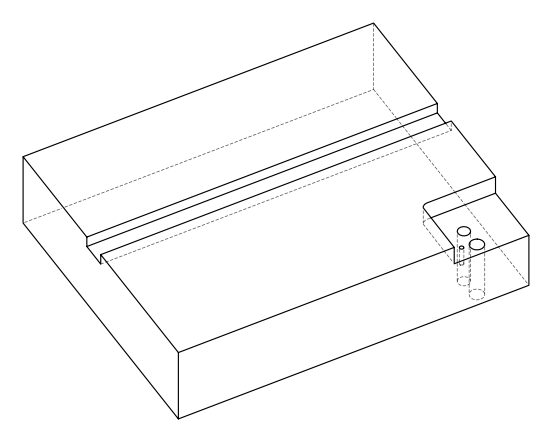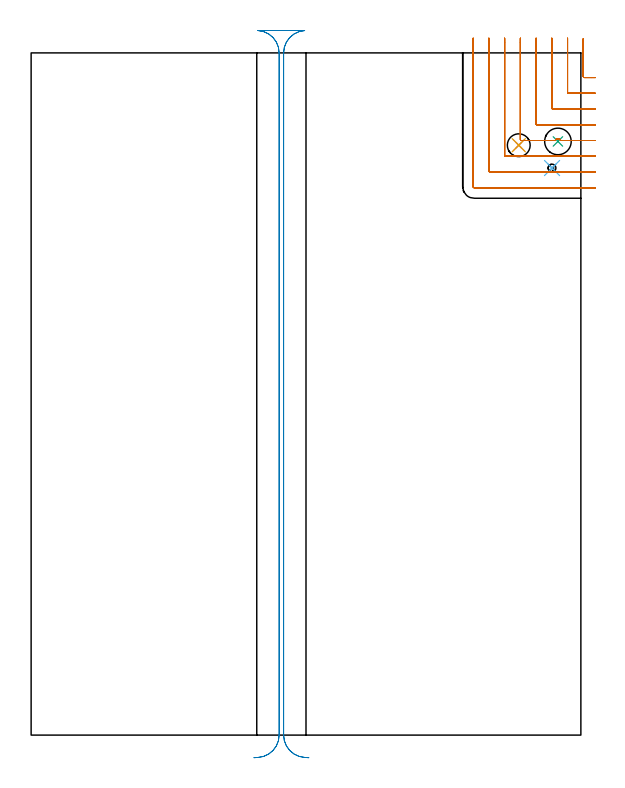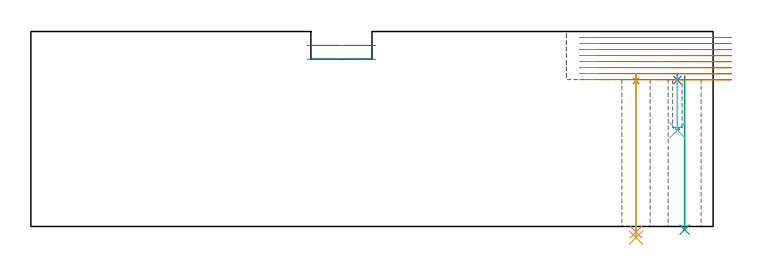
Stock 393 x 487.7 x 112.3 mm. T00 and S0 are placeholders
(PLAN: 8 operations, 6 tool changes, 22.2 min)
(1 SPOT_DRILL | STEP1HOLE_1 | NXT0321_9005460120000 | 0.04 min | 3040 mm3)
(2 SPOT_DRILL_1 | STEP1POCKET | NXT0321_9005460120000 | 0.03 min | 2990 mm3)
(3 INDEXABLE_INSERT_DRILL_THROUGH_HOLE_FROM_SOLID | STEP1HOLE | NXT0302_009 | 0.36 min | 31779 mm3)
(4 DRILL_THROUGH_HOLE_INTO_CENTER | STEP1HOLE_1 | NXT0301_065 | 0.37 min | 5855 mm3)
(5 DRILL_TO_ENLARGE_THROUGH_HOLE | STEP1HOLE_1 | UGT0301_287 | 0.38 min | 14475 mm3)
(6 DRILL_BLIND_HOLE_INTO_CENTER | STEP1POCKET | UGT0301_450 | 0.13 min | 668 mm3)
(7 MILL_CORNER_NOTCH_RECTANGULAR | CORNER_NOTCH_RECTANGULAR | UGT0201_133 | Follow Part, ap 3.75, ae 75% | 16.41 min | 226219 mm3)
(8 MILL_RECTANGULAR_SLOT | SLOT_RECTANGULAR | UGT0201_004 | Follow Part, ap 8, ae 75% | 4.48 min | 274658 mm3)
(TOOL NXT0321_9005460120000 | NC Spot Drill, 142deg, 12mm, Carbide, Uncoated | D12 PA142 FL30 Z2)
(TOOL NXT0302_009 | Index. Insert Drill 19mm [880-D1900L25-05] | D19 PA176 FL95 Z2)
(TOOL NXT0301_065 | Carbide Drill 9.4mm [860.1-0940-075A1-MM 2214] | D9.4 PA140 FL98 Z2)
(TOOL UGT0301_287 | Twist Drill 16.3 mm | D16.3 PA118 FL125 Z2)
(TOOL UGT0301_450 | Carbide Drill 5.5 mm | D5.5 PA118 FL57 Z2)
(TOOL UGT0201_133 | Carbide End Mill 15.0 | D15 FL30 Z4)
(TOOL UGT0201_004 | End Mill 32 mm | D32 FL53 Z6)
(OP 1 SPOT_DRILL)
G17 G21 G94 G90
T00 M6
G54
G17 G0 G90 X348.6 Y421.7 S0 M3
G43 Z122.3 H0
G94 G81 G98 Z83.898 F250. R87.6
G80
M5
M2
(OP 2 SPOT_DRILL_1)
G17 G21 G94 G90
T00 M6
G54
G17 G0 G90 X372.4 Y405.4 S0 M3
G43 Z122.3 H0
G94 G81 G98 Z84.363 F250. R87.6
G80
M5
M2
(OP 3 INDEXABLE_INSERT_DRILL_THROUGH_HOLE_FROM_SOLID)
G17 G21 G94 G90
T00 M6
G54
G17 G0 G90 X376.6 Y424.4 S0 M3
G43 Z122.3 H1
G94 G81 G98 Z-1.832 F250. R86.6
G80
M5
M2
(OP 4 DRILL_THROUGH_HOLE_INTO_CENTER)
G17 G21 G94 G90
T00 M6
G54
G17 G0 G90 X348.6 Y421.7 S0 M3
G43 Z122.3 H1
G94 G73 G98 Z-3.211 F250. Q8.781 R86.6
G80
M5
M2
(OP 5 DRILL_TO_ENLARGE_THROUGH_HOLE)
G17 G21 G94 G90
T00 M6
G54
G17 G0 G90 X348.6 Y421.7 S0 M3
G43 Z122.3 H0
G94 G73 G98 Z-6.397 F250. Q15.166 R86.6
G80
M5
M2
(OP 6 DRILL_BLIND_HOLE_INTO_CENTER)
G17 G21 G94 G90
T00 M6
G54
G17 G0 G90 X372.4 Y405.4 S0 M3
G43 Z122.3 H0
G94 G81 G98 Z55.4 F250. R86.6
G80
M5
M2
(OP 7 MILL_CORNER_NOTCH_RECTANGULAR)
G17 G21 G94 G90
T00 M6
G54
G17 G0 G90 X394.75 Y497.993 S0 M3
G43 Z122.3 H0
Z108.837
G94 G1 Y494.993 F250.
Y470.794 F500.
G3 X395.494 Y470.05 R0.75
G1 X400.5
X403.5 F250.
G0 Z122.3
X383.5 Y498.2
Z108.837
G1 Y495.2
Y459.544 F500.
G3 X384.244 Y458.8 R0.75
G1 X400.5
X403.5 F250.
G0 Z122.3
X372.25 Y498.2
Z108.837
G1 Y495.2
Y448.294 F500.
G3 X372.994 Y447.55 R0.75
G1 X400.5
X403.5 F250.
G0 Z122.3
X361. Y498.2
Z108.837
G1 Y495.2
Y437.045 F500.
G3 X361.745 Y436.3 R0.75
G1 X400.5
X403.5 F250.
G0 Z122.3
X349.75 Y498.2
Z108.837
G1 Y495.2
Y425.795 F500.
G3 X350.495 Y425.05 R0.75
G1 X374.719
G2 X375.407 Y425.999 R2.007
G1 X375.475 Y426.049
X375.854 Y426.25
G2 X378.223 Y425.561 R2.04
G1 X378.28 Y425.471
G2 X378.476 Y425.05 R2.06
G1 X400.5
X403.5 F250.
G0 Z122.3
X338.5 Y498.2
Z108.837
G1 Y495.2
Y414.545 F500.
G3 X339.245 Y413.8 R0.75
G1 X400.5
X403.5 F250.
G0 Z122.3
X327.25 Y498.2
Z108.837
G1 Y495.2
Y403.295 F500.
G3 X327.995 Y402.55 R0.75
G1 X400.5
X403.5 F250.
G0 Z122.3
X316. Y498.2
Z108.837
G1 Y495.2
Y392.046 F500.
G3 X316.746 Y391.3 R0.75
G1 X400.5
X403.5 F250.
G0 Z122.3
X394.75 Y497.993
Z105.375
G1 Y494.993
Y470.794 F500.
G3 X395.494 Y470.05 R0.75
G1 X400.5
X403.5 F250.
G0 Z122.3
X383.5 Y498.2
Z105.375
G1 Y495.2
Y459.544 F500.
G3 X384.244 Y458.8 R0.75
G1 X400.5
X403.5 F250.
G0 Z122.3
X372.25 Y498.2
Z105.375
G1 Y495.2
Y448.294 F500.
G3 X372.994 Y447.55 R0.75
G1 X400.5
X403.5 F250.
G0 Z122.3
X361. Y498.2
Z105.375
G1 Y495.2
Y437.045 F500.
G3 X361.745 Y436.3 R0.75
G1 X400.5
X403.5 F250.
G0 Z122.3
X349.75 Y498.2
Z105.375
G1 Y495.2
Y425.795 F500.
G3 X350.495 Y425.05 R0.75
G1 X374.719
G2 X375.407 Y425.999 R2.007
G1 X375.475 Y426.049
X375.854 Y426.25
G2 X378.223 Y425.561 R2.04
G1 X378.258 Y425.506
G2 X378.476 Y425.05 R2.06
G1 X400.5
X403.5 F250.
G0 Z122.3
X338.5 Y498.2
Z105.375
G1 Y495.2
Y414.545 F500.
G3 X339.245 Y413.8 R0.75
G1 X400.5
X403.5 F250.
G0 Z122.3
X327.25 Y498.2
Z105.375
G1 Y495.2
Y403.295 F500.
G3 X327.995 Y402.55 R0.75
G1 X400.5
X403.5 F250.
G0 Z122.3
X316. Y498.2
Z105.375
G1 Y495.2
Y392.046 F500.
G3 X316.746 Y391.3 R0.75
G1 X400.5
X403.5 F250.
G0 Z122.3
X394.75 Y497.993
Z101.912
G1 Y494.993
Y470.794 F500.
G3 X395.494 Y470.05 R0.75
G1 X400.5
X403.5 F250.
G0 Z122.3
X383.5 Y498.2
Z101.912
G1 Y495.2
Y459.544 F500.
G3 X384.244 Y458.8 R0.75
G1 X400.5
X403.5 F250.
G0 Z122.3
X372.25 Y498.2
Z101.912
G1 Y495.2
Y448.294 F500.
G3 X372.994 Y447.55 R0.75
G1 X400.5
X403.5 F250.
G0 Z122.3
X361. Y498.2
Z101.912
G1 Y495.2
Y437.045 F500.
G3 X361.745 Y436.3 R0.75
G1 X400.5
X403.5 F250.
G0 Z122.3
X349.75 Y498.2
Z101.912
G1 Y495.2
Y425.795 F500.
G3 X350.495 Y425.05 R0.75
G1 X374.719
G2 X375.407 Y425.999 R2.007
G1 X375.475 Y426.049
X375.854 Y426.25
G2 X378.223 Y425.561 R2.04
X378.476 Y425.05 R2.06
G1 X400.5
X403.5 F250.
G0 Z122.3
X338.5 Y498.2
Z101.912
G1 Y495.2
Y414.545 F500.
G3 X339.245 Y413.8 R0.75
G1 X400.5
X403.5 F250.
G0 Z122.3
X327.25 Y498.2
Z101.912
G1 Y495.2
Y403.295 F500.
G3 X327.995 Y402.55 R0.75
G1 X400.5
X403.5 F250.
G0 Z122.3
X316. Y498.2
Z101.912
G1 Y495.2
Y392.046 F500.
G3 X316.746 Y391.3 R0.75
G1 X400.5
X403.5 F250.
G0 Z122.3
X394.75 Y497.993
Z98.45
G1 Y494.993
Y470.794 F500.
G3 X395.494 Y470.05 R0.75
G1 X400.5
X403.5 F250.
G0 Z122.3
X383.5 Y498.2
Z98.45
G1 Y495.2
Y459.544 F500.
G3 X384.244 Y458.8 R0.75
G1 X400.5
X403.5 F250.
G0 Z122.3
X372.25 Y498.2
Z98.45
G1 Y495.2
Y448.294 F500.
G3 X372.994 Y447.55 R0.75
G1 X400.5
X403.5 F250.
G0 Z122.3
X361. Y498.2
Z98.45
G1 Y495.2
Y437.045 F500.
G3 X361.745 Y436.3 R0.75
G1 X400.5
X403.5 F250.
G0 Z122.3
X349.75 Y498.2
Z98.45
G1 Y495.2
Y425.795 F500.
G3 X350.495 Y425.05 R0.75
G1 X374.719
G2 X375.407 Y425.999 R2.007
G1 X375.475 Y426.049
X375.854 Y426.25
G2 X378.223 Y425.561 R2.04
X378.476 Y425.05 R2.06
G1 X400.5
X403.5 F250.
G0 Z122.3
X338.5 Y498.2
Z98.45
G1 Y495.2
Y414.545 F500.
G3 X339.245 Y413.8 R0.75
G1 X400.5
X403.5 F250.
G0 Z122.3
X327.25 Y498.2
Z98.45
G1 Y495.2
Y403.295 F500.
G3 X327.995 Y402.55 R0.75
G1 X400.5
X403.5 F250.
G0 Z122.3
X316. Y498.2
Z98.45
G1 Y495.2
Y392.046 F500.
G3 X316.746 Y391.3 R0.75
G1 X400.5
X403.5 F250.
G0 Z122.3
X394.75 Y497.993
Z94.987
G1 Y494.993
Y470.794 F500.
G3 X395.494 Y470.05 R0.75
G1 X400.5
X403.5 F250.
G0 Z122.3
X383.5 Y498.2
Z94.987
G1 Y495.2
Y459.544 F500.
G3 X384.244 Y458.8 R0.75
G1 X400.5
X403.5 F250.
G0 Z122.3
X372.25 Y498.2
Z94.987
G1 Y495.2
Y448.294 F500.
G3 X372.994 Y447.55 R0.75
G1 X400.5
X403.5 F250.
G0 Z122.3
X361. Y498.2
Z94.987
G1 Y495.2
Y437.045 F500.
G3 X361.745 Y436.3 R0.75
G1 X400.5
X403.5 F250.
G0 Z122.3
X349.75 Y498.2
Z94.987
G1 Y495.2
Y425.795 F500.
G3 X350.495 Y425.05 R0.75
G1 X374.719
G2 X375.407 Y425.999 R2.007
G1 X375.475 Y426.049
X375.854 Y426.25
G2 X378.223 Y425.561 R2.04
X378.475 Y425.05 R2.062
G1 X400.5
X403.5 F250.
G0 Z122.3
X338.5 Y498.2
Z94.987
G1 Y495.2
Y414.545 F500.
G3 X339.245 Y413.8 R0.75
G1 X400.5
X403.5 F250.
G0 Z122.3
X327.25 Y498.2
Z94.987
G1 Y495.2
Y403.295 F500.
G3 X327.995 Y402.55 R0.75
G1 X400.5
X403.5 F250.
G0 Z122.3
X316. Y498.2
Z94.987
G1 Y495.2
Y392.046 F500.
G3 X316.746 Y391.3 R0.75
G1 X400.5
X403.5 F250.
G0 Z122.3
X394.75 Y497.993
Z91.525
G1 Y494.993
Y470.794 F500.
G3 X395.494 Y470.05 R0.75
G1 X400.5
X403.5 F250.
G0 Z122.3
X383.5 Y498.2
Z91.525
G1 Y495.2
Y459.544 F500.
G3 X384.244 Y458.8 R0.75
G1 X400.5
X403.5 F250.
G0 Z122.3
X372.25 Y498.2
Z91.525
G1 Y495.2
Y448.294 F500.
G3 X372.994 Y447.55 R0.75
G1 X400.5
X403.5 F250.
G0 Z122.3
X361. Y498.2
Z91.525
G1 Y495.2
Y437.045 F500.
G3 X361.745 Y436.3 R0.75
G1 X400.5
X403.5 F250.
G0 Z122.3
X349.75 Y498.2
Z91.525
G1 Y495.2
Y425.795 F500.
G3 X350.495 Y425.05 R0.75
G1 X374.719
G2 X375.407 Y425.999 R2.007
G1 X375.475 Y426.049
X375.854 Y426.25
G2 X378.223 Y425.561 R2.04
X378.475 Y425.05 R2.062
G1 X400.5
X403.5 F250.
G0 Z122.3
X338.5 Y498.2
Z91.525
G1 Y495.2
Y414.545 F500.
G3 X339.245 Y413.8 R0.75
G1 X400.5
X403.5 F250.
G0 Z122.3
X327.25 Y498.2
Z91.525
G1 Y495.2
Y403.295 F500.
G3 X327.995 Y402.55 R0.75
G1 X400.5
X403.5 F250.
G0 Z122.3
X316. Y498.2
Z91.525
G1 Y495.2
Y392.046 F500.
G3 X316.746 Y391.3 R0.75
G1 X400.5
X403.5 F250.
G0 Z122.3
X394.75 Y497.993
Z88.062
G1 Y494.993
Y470.794 F500.
G3 X395.494 Y470.05 R0.75
G1 X400.5
X403.5 F250.
G0 Z122.3
X383.5 Y498.2
Z88.062
G1 Y495.2
Y459.544 F500.
G3 X384.244 Y458.8 R0.75
G1 X400.5
X403.5 F250.
G0 Z122.3
X372.25 Y498.2
Z88.062
G1 Y495.2
Y448.294 F500.
G3 X372.994 Y447.55 R0.75
G1 X400.5
X403.5 F250.
G0 Z122.3
X361. Y498.2
Z88.062
G1 Y495.2
Y437.045 F500.
G3 X361.745 Y436.3 R0.75
G1 X400.5
X403.5 F250.
G0 Z122.3
X349.75 Y498.2
Z88.062
G1 Y495.2
Y425.795 F500.
G3 X350.495 Y425.05 R0.75
G1 X374.719
G2 X375.407 Y425.999 R2.007
G1 X375.475 Y426.049
X375.854 Y426.25
G2 X378.223 Y425.561 R2.04
X378.476 Y425.05 R2.06
G1 X400.5
X403.5 F250.
G0 Z122.3
X338.5 Y498.2
Z88.062
G1 Y495.2
Y414.545 F500.
G3 X339.245 Y413.8 R0.75
G1 X400.5
X403.5 F250.
G0 Z122.3
X327.25 Y498.2
Z88.062
G1 Y495.2
Y403.295 F500.
G3 X327.995 Y402.55 R0.75
G1 X400.5
X403.5 F250.
G0 Z122.3
X316. Y498.2
Z88.062
G1 Y495.2
Y392.046 F500.
G3 X316.746 Y391.3 R0.75
G1 X400.5
X403.5 F250.
G0 Z122.3
X394.75 Y497.993
Z84.6
G1 Y494.993
Y470.794 F500.
G3 X395.494 Y470.05 R0.75
G1 X400.5
X403.5 F250.
G0 Z122.3
X383.5 Y498.2
Z84.6
G1 Y495.2
Y459.544 F500.
G3 X384.244 Y458.8 R0.75
G1 X400.5
X403.5 F250.
G0 Z122.3
X372.25 Y498.2
Z84.6
G1 Y495.2
Y448.294 F500.
G3 X372.994 Y447.55 R0.75
G1 X400.5
X403.5 F250.
G0 Z122.3
X361. Y498.2
Z84.6
G1 Y495.2
Y437.045 F500.
G3 X361.745 Y436.3 R0.75
G1 X400.5
X403.5 F250.
G0 Z122.3
X349.75 Y498.2
Z84.6
G1 Y495.2
Y425.795 F500.
G3 X350.495 Y425.05 R0.75
G1 X374.719
G2 X375.407 Y425.999 R2.007
G1 X375.475 Y426.049
X375.854 Y426.25
G2 X378.223 Y425.561 R2.04
X378.476 Y425.05 R2.06
G1 X400.5
X403.5 F250.
G0 Z122.3
X338.5 Y498.2
Z84.6
G1 Y495.2
Y414.545 F500.
G3 X339.245 Y413.8 R0.75
G1 X400.5
X403.5 F250.
G0 Z122.3
X327.25 Y498.2
Z84.6
G1 Y495.2
Y403.295 F500.
G3 X327.995 Y402.55 R0.75
G1 X400.5
X403.5 F250.
G0 Z122.3
X316. Y498.2
Z84.6
G1 Y495.2
Y392.046 F500.
G3 X316.746 Y391.3 R0.75
G1 X400.5
X403.5 F250.
G0 Z122.3
M5
M2
(OP 8 MILL_RECTANGULAR_SLOT)
G17 G21 G94 G90
T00 M6
G54
G17 G0 G90 X198.515 Y-16.154 S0 M3
G43 Z122.3 H0
Z104.3
G94 G1 X195.521 Y-15.97 F250.
G2 X180.5 Y0. R16. F500.
G1 Y487.7
G2 X195.52 Y503.67 R16.
G1 Y503.7
X162.28
Y503.67
G2 X177.3 Y487.7 R16.
G1 Y0.
G2 X162.279 Y-15.97 R16.
G1 X159.285 Y-16.154 F250.
G0 X198.515 Z96.3
G1 X195.521 Y-15.97
G2 X180.5 Y0. R16. F500.
G1 Y487.7
G2 X195.52 Y503.67 R16.
G1 Y503.7
X162.28
Y503.67
G2 X177.3 Y487.7 R16.
G1 Y0.
G2 X162.279 Y-15.97 R16.
G1 X159.285 Y-16.154 F250.
G0 Z122.3
M5
M2
